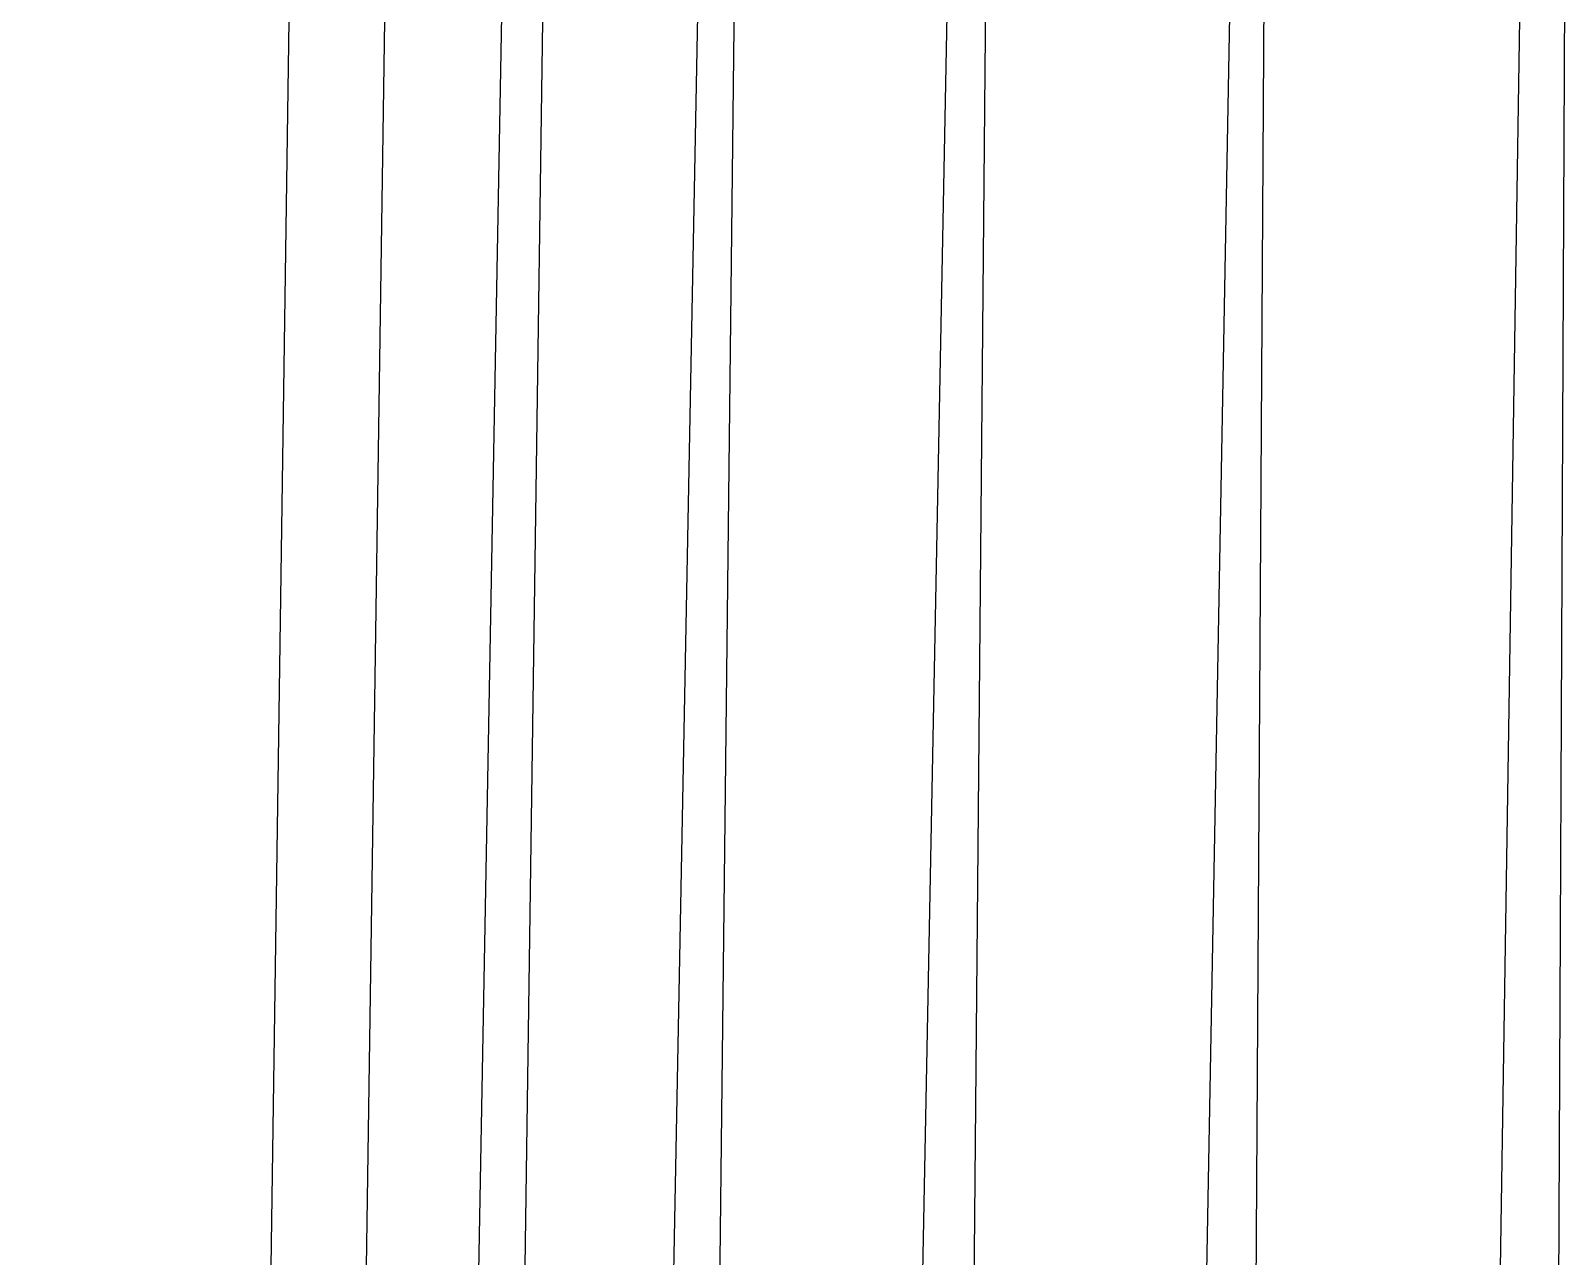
# Model space of a CAD drawing. Header units: millimetres. Extents: x 245 to 515, y 87 to 339.
# Drawn here: x 349.192 to 351.986, y 228.4 to 230.63 of the extents above; entities that cross this region are included whole.
import ezdxf

# ---------------------------------------------------------------- set-up
doc = ezdxf.new("R2010")
doc.units = ezdxf.units.MM
doc.layers.add('çziigi', color=10, linetype='Continuous')

msp = doc.modelspace()

# ---------------------------------------------------------------- linework, layer by layer
at = {"layer": 'çziigi'}
for p, q in [((349.4269, 196.8158), (350.0544, 230.8923)), ((350.1272, 230.8996), (349.6465, 196.7389)), ((350.4754, 230.8908), (350.0817, 196.7134)), ((350.2032, 196.7188), (350.8649, 230.8854)), ((350.6257, 196.7892), (350.9329, 230.8902)), ((349.1922, 198.1072), (349.6662, 230.8672)), ((349.7585, 196.7322), (350.411, 230.8824)), ((351.3784, 230.8789), (350.7597, 196.7681)), ((351.2246, 196.7783), (351.4392, 230.8824)), ((351.9058, 230.8458), (351.377, 196.6973)), ((351.8237, 196.7371), (351.986, 230.8275)), ((349.8388, 230.8131), (349.3352, 196.7713))]:
    msp.add_line(p, q, dxfattribs=at)

doc.saveas('drawing.dxf')
